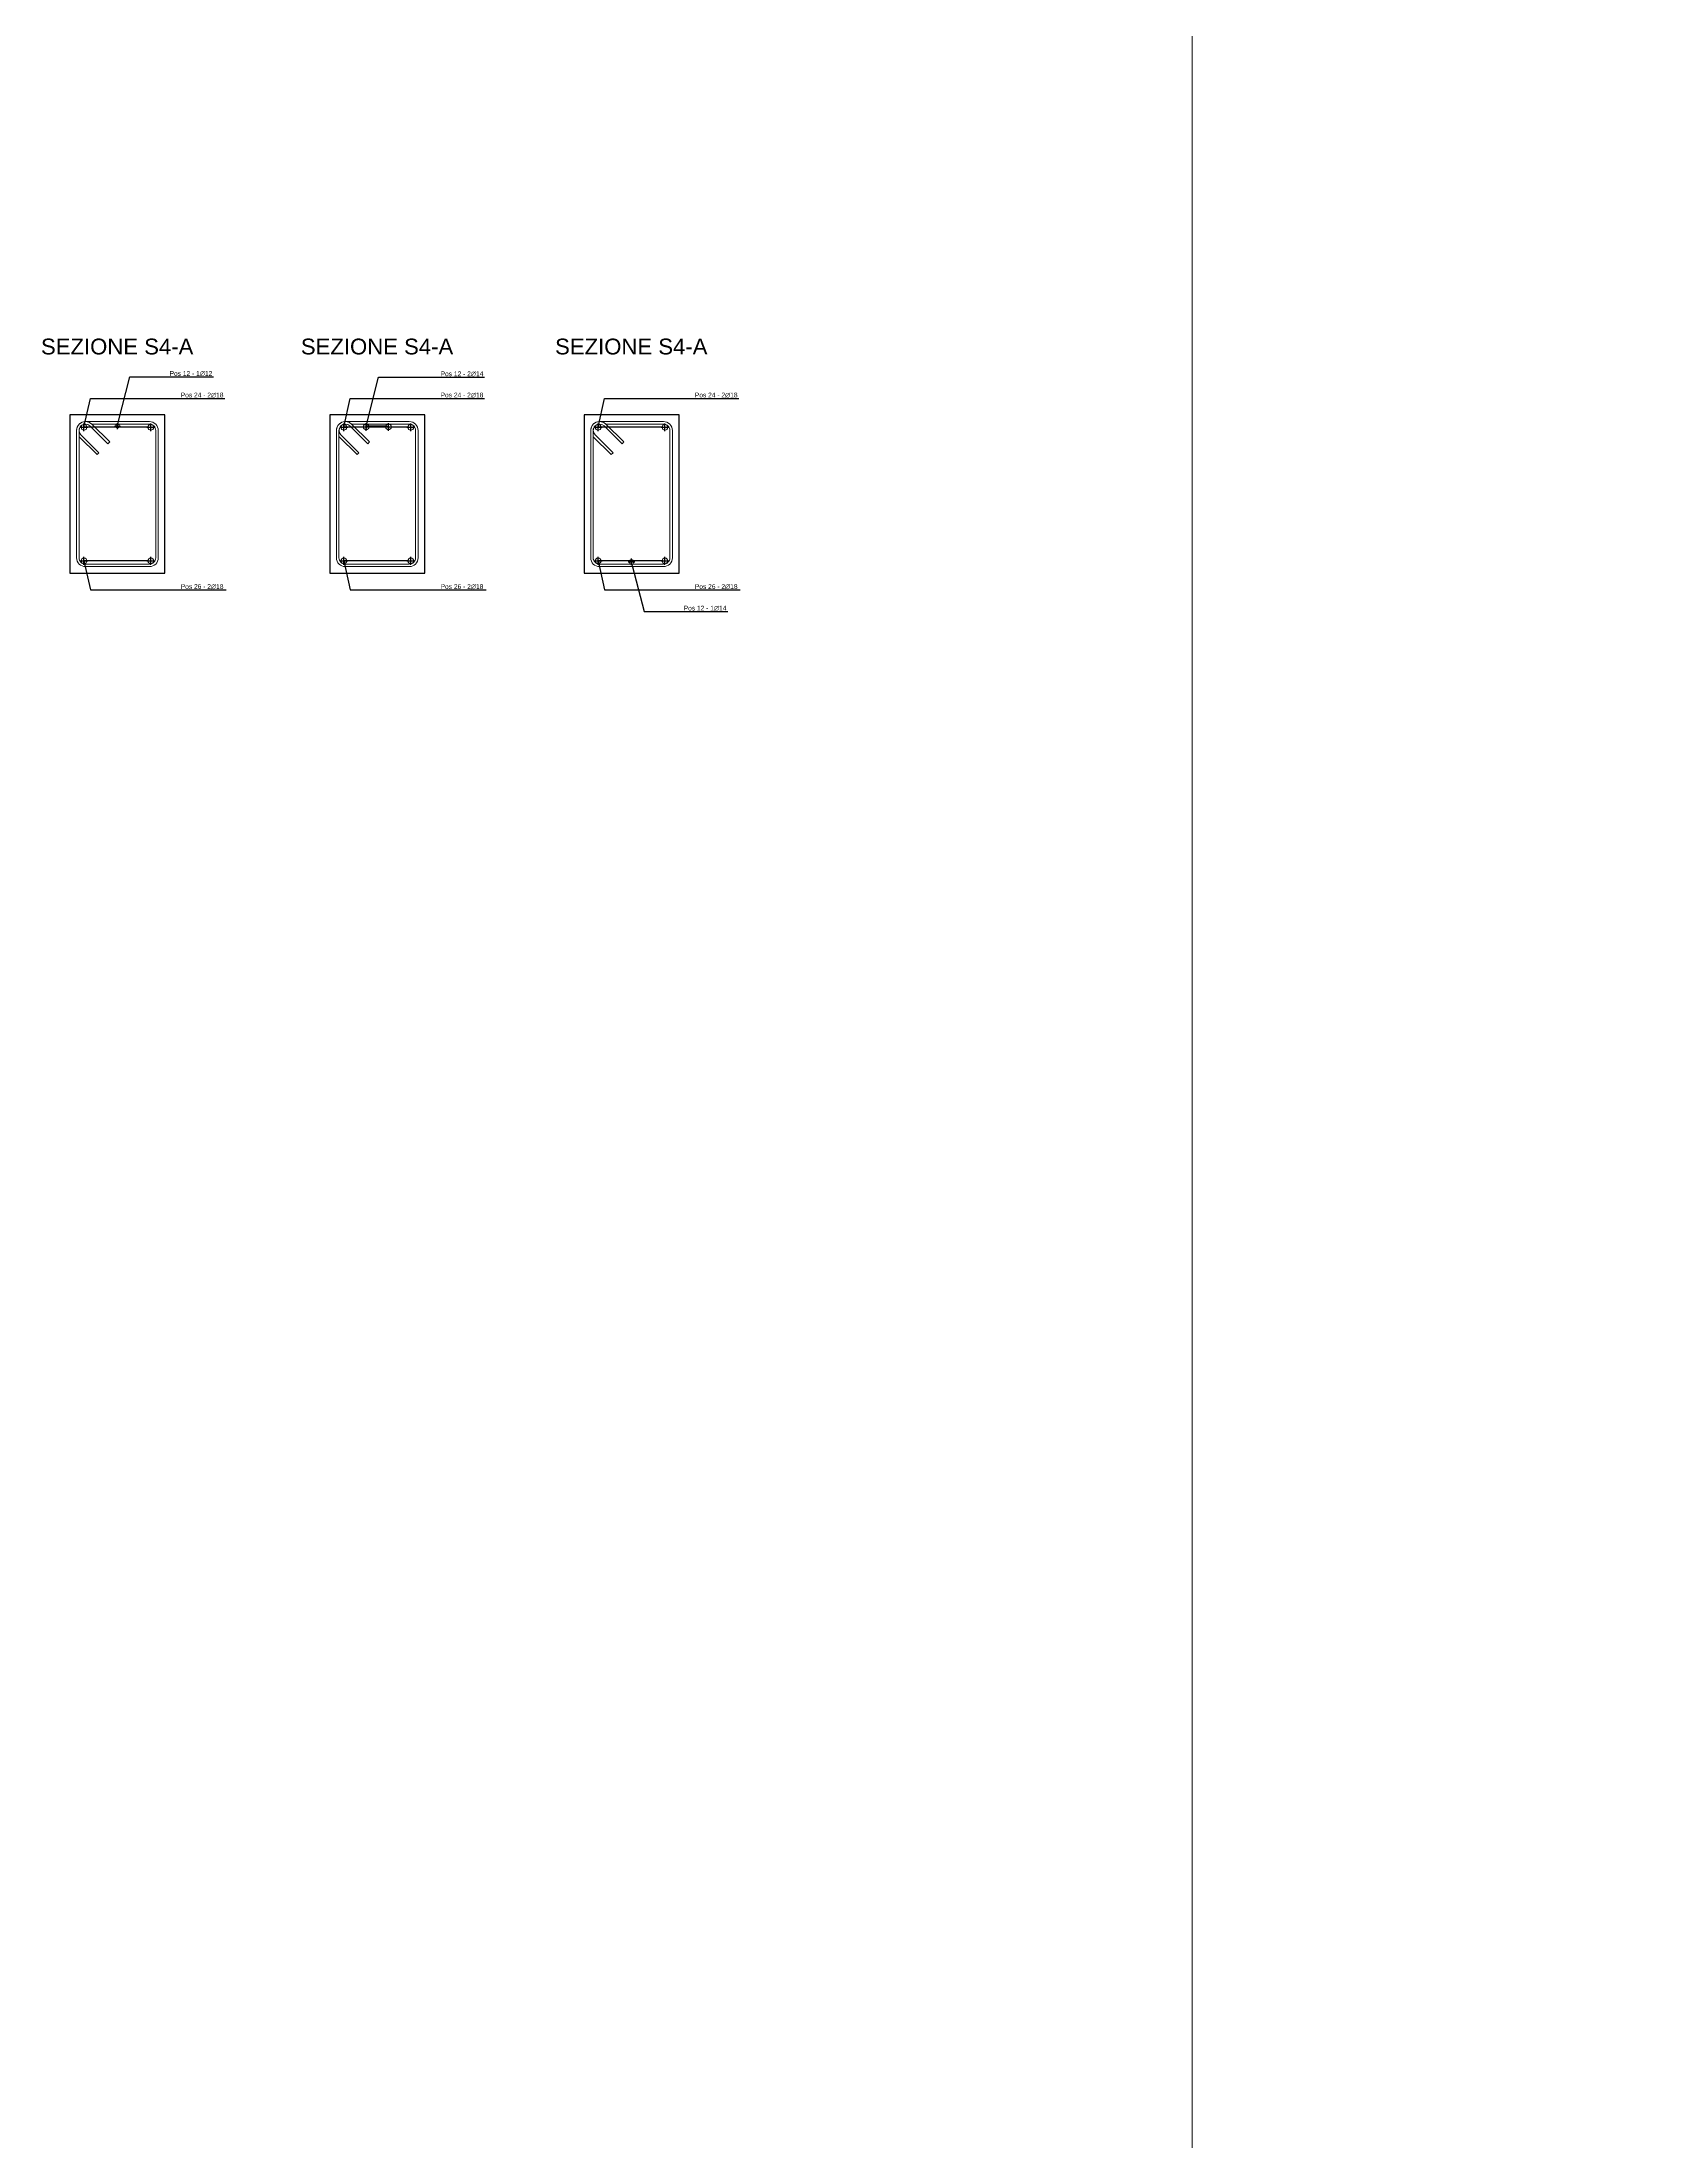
# Model space of a CAD drawing. Header units: millimetres. Extents: x -455371 to 117772, y -78417 to 116564.
# Drawn here: x -227190 to -222121, y -5186 to 1444 of the extents above; entities that cross this region are included whole.
import ezdxf
from ezdxf import colors
from ezdxf.entities.mleader import LeaderData, LeaderLine
from ezdxf.math import Vec2, Vec3

# ---------------------------------------------------------------- set-up
doc = ezdxf.new("R2010")
doc.units = ezdxf.units.MM
doc.linetypes.add('CENTER2', pattern=[28.575, 19.05, -3.175, 3.175, -3.175])
for name, color, linetype, lineweight in [('armature', 5, 'Continuous', 18), ('Cls', 7, 'Continuous', 25), ('quote', 5, 'Continuous', 15), ('Scritte', 7, 'Continuous', 15), ('staffe', 10, 'Continuous', 15)]:
    doc.layers.add(name, color=color, linetype=linetype, lineweight=lineweight)
doc.styles.get("Standard").update_dxf_attribs({"font": 'arial.ttf'})

# ---------------------------------------------------------------- blocks, each defined once
blk = doc.blocks.new('*U1047')
at = {"layer": 'Cls', "color": 0, "linetype": 'CENTER2', "transparency": 16777216}
for p, q in [((-12.5, 0), (-1.8, 0)), ((0, 1.8), (0, 12.5)), ((1.8, 0), (12.5, 0)), ((0, -12.5), (0, -1.8))]:
    blk.add_line(p, q, dxfattribs=at)
at = {"layer": 'Cls', "color": 0, "linetype": 'Continuous', "transparency": 16777216}
for p, q in [((-0.9, 0), (0.9, 0)), ((0, -0.9), (0, 0.9))]:
    blk.add_line(p, q, dxfattribs=at)
blk = doc.blocks.new('*U1048')
at = {"layer": 'Cls', "color": 0, "linetype": 'CENTER2', "transparency": 16777216}
for p, q in [((-12.5, 0), (-1.8, 0)), ((0, 1.8), (0, 12.5)), ((1.8, 0), (12.5, 0)), ((0, -12.5), (0, -1.8))]:
    blk.add_line(p, q, dxfattribs=at)
at = {"layer": 'Cls', "color": 0, "linetype": 'Continuous', "transparency": 16777216}
for p, q in [((-0.9, 0), (0.9, 0)), ((0, -0.9), (0, 0.9))]:
    blk.add_line(p, q, dxfattribs=at)
blk = doc.blocks.new('*U1049')
at = {"layer": 'Cls', "color": 0, "linetype": 'CENTER2', "transparency": 16777216}
for p, q in [((-12.5, 0), (-1.8, 0)), ((0, 1.8), (0, 12.5)), ((1.8, 0), (12.5, 0)), ((0, -12.5), (0, -1.8))]:
    blk.add_line(p, q, dxfattribs=at)
at = {"layer": 'Cls', "color": 0, "linetype": 'Continuous', "transparency": 16777216}
for p, q in [((-0.9, 0), (0.9, 0)), ((0, -0.9), (0, 0.9))]:
    blk.add_line(p, q, dxfattribs=at)
blk = doc.blocks.new('*U1050')
at = {"layer": 'Cls', "color": 0, "linetype": 'CENTER2', "transparency": 16777216}
for p, q in [((-12.5, 0), (-1.8, 0)), ((0, 1.8), (0, 12.5)), ((1.8, 0), (12.5, 0)), ((0, -12.5), (0, -1.8))]:
    blk.add_line(p, q, dxfattribs=at)
at = {"layer": 'Cls', "color": 0, "linetype": 'Continuous', "transparency": 16777216}
for p, q in [((-0.9, 0), (0.9, 0)), ((0, -0.9), (0, 0.9))]:
    blk.add_line(p, q, dxfattribs=at)
blk = doc.blocks.new('*U1051')
at = {"layer": 'Cls', "color": 0, "linetype": 'CENTER2', "transparency": 16777216}
for p, q in [((-12.5, 0), (-1.8, 0)), ((0, 1.8), (0, 12.5)), ((1.8, 0), (12.5, 0)), ((0, -12.5), (0, -1.8))]:
    blk.add_line(p, q, dxfattribs=at)
at = {"layer": 'Cls', "color": 0, "linetype": 'Continuous', "transparency": 16777216}
for p, q in [((-0.9, 0), (0.9, 0)), ((0, -0.9), (0, 0.9))]:
    blk.add_line(p, q, dxfattribs=at)
blk = doc.blocks.new('*U1052')
at = {"layer": 'Cls', "color": 0, "linetype": 'CENTER2', "transparency": 16777216}
for p, q in [((-12.5, 0), (-1.8, 0)), ((0, 1.8), (0, 12.5)), ((1.8, 0), (12.5, 0)), ((0, -12.5), (0, -1.8))]:
    blk.add_line(p, q, dxfattribs=at)
at = {"layer": 'Cls', "color": 0, "linetype": 'Continuous', "transparency": 16777216}
for p, q in [((-0.9, 0), (0.9, 0)), ((0, -0.9), (0, 0.9))]:
    blk.add_line(p, q, dxfattribs=at)
blk = doc.blocks.new('*U1053')
at = {"layer": 'Cls', "color": 0, "linetype": 'CENTER2', "transparency": 16777216}
for p, q in [((-12.5, 0), (-1.8, 0)), ((0, 1.8), (0, 12.5)), ((1.8, 0), (12.5, 0)), ((0, -12.5), (0, -1.8))]:
    blk.add_line(p, q, dxfattribs=at)
at = {"layer": 'Cls', "color": 0, "linetype": 'Continuous', "transparency": 16777216}
for p, q in [((-0.9, 0), (0.9, 0)), ((0, -0.9), (0, 0.9))]:
    blk.add_line(p, q, dxfattribs=at)
blk = doc.blocks.new('*U1054')
at = {"layer": 'Cls', "color": 0, "linetype": 'CENTER2', "transparency": 16777216}
for p, q in [((-12.5, 0), (-1.8, 0)), ((0, 1.8), (0, 12.5)), ((1.8, 0), (12.5, 0)), ((0, -12.5), (0, -1.8))]:
    blk.add_line(p, q, dxfattribs=at)
at = {"layer": 'Cls', "color": 0, "linetype": 'Continuous', "transparency": 16777216}
for p, q in [((-0.9, 0), (0.9, 0)), ((0, -0.9), (0, 0.9))]:
    blk.add_line(p, q, dxfattribs=at)
blk = doc.blocks.new('*U1055')
at = {"layer": 'Cls', "color": 0, "linetype": 'CENTER2', "transparency": 16777216}
for p, q in [((-12.5, 0), (-1.8, 0)), ((0, 1.8), (0, 12.5)), ((1.8, 0), (12.5, 0)), ((0, -12.5), (0, -1.8))]:
    blk.add_line(p, q, dxfattribs=at)
at = {"layer": 'Cls', "color": 0, "linetype": 'Continuous', "transparency": 16777216}
for p, q in [((-0.9, 0), (0.9, 0)), ((0, -0.9), (0, 0.9))]:
    blk.add_line(p, q, dxfattribs=at)
blk = doc.blocks.new('*U1056')
at = {"layer": 'Cls', "color": 0, "linetype": 'CENTER2', "transparency": 16777216}
for p, q in [((-12.5, 0), (-1.8, 0)), ((0, 1.8), (0, 12.5)), ((1.8, 0), (12.5, 0)), ((0, -12.5), (0, -1.8))]:
    blk.add_line(p, q, dxfattribs=at)
at = {"layer": 'Cls', "color": 0, "linetype": 'Continuous', "transparency": 16777216}
for p, q in [((-0.9, 0), (0.9, 0)), ((0, -0.9), (0, 0.9))]:
    blk.add_line(p, q, dxfattribs=at)
blk = doc.blocks.new('*U1057')
at = {"layer": 'Cls', "color": 0, "linetype": 'CENTER2', "transparency": 16777216}
for p, q in [((-12.5, 0), (-1.8, 0)), ((0, 1.8), (0, 12.5)), ((1.8, 0), (12.5, 0)), ((0, -12.5), (0, -1.8))]:
    blk.add_line(p, q, dxfattribs=at)
at = {"layer": 'Cls', "color": 0, "linetype": 'Continuous', "transparency": 16777216}
for p, q in [((-0.9, 0), (0.9, 0)), ((0, -0.9), (0, 0.9))]:
    blk.add_line(p, q, dxfattribs=at)
blk = doc.blocks.new('*U1058')
at = {"layer": 'Cls', "color": 0, "linetype": 'CENTER2', "transparency": 16777216}
for p, q in [((-12.5, 0), (-1.8, 0)), ((0, 1.8), (0, 12.5)), ((1.8, 0), (12.5, 0)), ((0, -12.5), (0, -1.8))]:
    blk.add_line(p, q, dxfattribs=at)
at = {"layer": 'Cls', "color": 0, "linetype": 'Continuous', "transparency": 16777216}
for p, q in [((-0.9, 0), (0.9, 0)), ((0, -0.9), (0, 0.9))]:
    blk.add_line(p, q, dxfattribs=at)
blk = doc.blocks.new('*U1059')
at = {"layer": 'Cls', "color": 0, "linetype": 'CENTER2', "transparency": 16777216}
for p, q in [((-9.5, 0), (-1.2, 0)), ((0, 1.2), (0, 9.5)), ((1.2, 0), (9.5, 0)), ((0, -9.5), (0, -1.2))]:
    blk.add_line(p, q, dxfattribs=at)
at = {"layer": 'Cls', "color": 0, "linetype": 'Continuous', "transparency": 16777216}
for p, q in [((-0.6, 0), (0.6, 0)), ((0, -0.6), (0, 0.6))]:
    blk.add_line(p, q, dxfattribs=at)
blk = doc.blocks.new('*U1090')
at = {"layer": 'Cls', "color": 0, "linetype": 'CENTER2', "transparency": 16777216}
for p, q in [((-12.5, 0), (-1.8, 0)), ((0, 1.8), (0, 12.5)), ((1.8, 0), (12.5, 0)), ((0, -12.5), (0, -1.8))]:
    blk.add_line(p, q, dxfattribs=at)
at = {"layer": 'Cls', "color": 0, "linetype": 'Continuous', "transparency": 16777216}
for p, q in [((-0.9, 0), (0.9, 0)), ((0, -0.9), (0, 0.9))]:
    blk.add_line(p, q, dxfattribs=at)
blk = doc.blocks.new('*U1091')
at = {"layer": 'Cls', "color": 0, "linetype": 'CENTER2', "transparency": 16777216}
for p, q in [((-12.5, 0), (-1.8, 0)), ((0, 1.8), (0, 12.5)), ((1.8, 0), (12.5, 0)), ((0, -12.5), (0, -1.8))]:
    blk.add_line(p, q, dxfattribs=at)
at = {"layer": 'Cls', "color": 0, "linetype": 'Continuous', "transparency": 16777216}
for p, q in [((-0.9, 0), (0.9, 0)), ((0, -0.9), (0, 0.9))]:
    blk.add_line(p, q, dxfattribs=at)
blk = doc.blocks.new('*U1092')
at = {"layer": 'Cls', "color": 0, "linetype": 'CENTER2', "transparency": 16777216}
for p, q in [((-10.5, 0), (-1.4, 0)), ((0, 1.4), (0, 10.5)), ((1.4, 0), (10.5, 0)), ((0, -10.5), (0, -1.4))]:
    blk.add_line(p, q, dxfattribs=at)
at = {"layer": 'Cls', "color": 0, "linetype": 'Continuous', "transparency": 16777216}
for p, q in [((-0.7, 0), (0.7, 0)), ((0, -0.7), (0, 0.7))]:
    blk.add_line(p, q, dxfattribs=at)

msp = doc.modelspace()

# ---------------------------------------------------------------- linework, layer by layer
at = {"layer": 'armature'}
for centre, radius in [((-227057.7, 227.8), 9), ((-226952.1, 231.9), 6), ((-226846.4, 227.8), 9), ((-226236.9, 227.8), 9), ((-226166.5, 228.9), 9), ((-226096.1, 228.9), 9), ((-226025.6, 227.8), 9), ((-225434, 227.8), 9), ((-225222.7, 227.8), 9), ((-227057.7, -194.1), 9), ((-226846.4, -194.1), 9), ((-226236.9, -194.1), 9), ((-226025.6, -194.1), 9), ((-225434, -194.1), 9), ((-225328.4, -197.1), 7), ((-225222.7, -194.1), 9)]:
    msp.add_circle(centre, radius, dxfattribs=at)
at = {"layer": 'Cls'}
for points in [[(-227102.1, 266.9), (-227102.1, -233.1), (-226802.1, -233.1), (-226802.1, 266.9), (-227102.1, 266.9)], [(-226281.3, 266.9), (-226281.3, -233.1), (-225981.3, -233.1), (-225981.3, 266.9), (-226281.3, 266.9)], [(-225478.4, 266.9), (-225478.4, -233.1), (-225178.4, -233.1), (-225178.4, 266.9), (-225478.4, 266.9)]]:
    msp.add_lwpolyline(points, dxfattribs=at)
for p in [(-226952.3, 225.3), (-226166.3, 225.3), (-226096.3, 225.3), (-225328.6, -191.5)]:
    msp.add_point(p, dxfattribs=at)
at = {"layer": 'quote'}
msp.add_lwpolyline([(-223558, 8122.8), (-202853.5, 8122.8), (-202853.5, -19325.7), (-223558, -19325.7)], close=True, dxfattribs=at)
at = {"layer": 'staffe'}
for points in [[(-227081.1, 217.9), (-227081.1, -184.1, 0.414214), (-227053.1, -212.1), (-226851.1, -212.1, 0.414214), (-226823.1, -184.1), (-226823.1, 217.9, 0.414214), (-226851.1, 245.9), (-227053.1, 245.9, 0.414214)], [(-226260.3, 217.9), (-226260.3, -184.1, 0.414214), (-226232.3, -212.1), (-226030.3, -212.1, 0.414214), (-226002.3, -184.1), (-226002.3, 217.9, 0.414214), (-226030.3, 245.9), (-226232.3, 245.9, 0.414214)], [(-225457.4, 217.9), (-225457.4, -184.1, 0.414214), (-225429.4, -212.1), (-225227.4, -212.1, 0.414214), (-225199.4, -184.1), (-225199.4, 217.9, 0.414214), (-225227.4, 245.9), (-225429.4, 245.9, 0.414214)]]:
    msp.add_lwpolyline(points, format="xyb", close=True, dxfattribs=at)
for points in [[(-227072.8, 198), (-227015.9, 141.9), (-227010.3, 147.5), (-227067.2, 203.7, -1), (-227038.9, 232), (-226981.9, 175.8), (-226976.3, 181.5), (-227033.3, 237.7, 0.668179), (-227081.1, 217.9)], [(-227053.1, 237.9), (-227053.1, 237.9, 0.414214), (-227073.1, 217.9), (-227073.1, -184.1, 0.414214), (-227053.1, -204.1), (-226851.1, -204.1, 0.414214), (-226831.1, -184.1), (-226831.1, 217.9, 0.414214), (-226851.1, 237.9), (-227033.5, 237.9)], [(-226252, 198), (-226195.1, 141.9), (-226189.5, 147.5), (-226246.4, 203.7, -1), (-226218.1, 232), (-226161.1, 175.8), (-226155.5, 181.5), (-226212.5, 237.7, 0.668179), (-226260.3, 217.9)], [(-226232.3, 237.9), (-226232.3, 237.9, 0.414214), (-226252.3, 217.9), (-226252.3, -184.1, 0.414214), (-226232.3, -204.1), (-226030.3, -204.1, 0.414214), (-226010.3, -184.1), (-226010.3, 217.9, 0.414214), (-226030.3, 237.9), (-226212.7, 237.9)], [(-225449.1, 198), (-225392.2, 141.9), (-225386.5, 147.5), (-225443.5, 203.7, -1), (-225415.2, 232), (-225358.2, 175.8), (-225352.6, 181.5), (-225409.6, 237.7, 0.668179), (-225457.4, 217.9)], [(-225429.4, 237.9), (-225429.4, 237.9, 0.414214), (-225449.4, 217.9), (-225449.4, -184.1, 0.414214), (-225429.4, -204.1), (-225227.4, -204.1, 0.414214), (-225207.4, -184.1), (-225207.4, 217.9, 0.414214), (-225227.4, 237.9), (-225409.8, 237.9)]]:
    msp.add_lwpolyline(points, format="xyb", dxfattribs=at)
for centre in [(-227053.1, 217.9), (-226232.3, 217.9), (-225429.4, 217.9)]:
    msp.add_arc(centre, 28, 224.41531, 225, dxfattribs=at)

# ---------------------------------------------------------------- block references
at = {"layer": 'Cls', "linetype": 'CENTER2'}
for name, p in [('*U1048', (-227057.7, 227.8)), ('*U1059', (-226952.1, 231.9)), ('*U1047', (-226846.4, 227.8)), ('*U1052', (-226236.9, 227.8)), ('*U1091', (-226166.5, 228.9)), ('*U1090', (-226096.1, 228.9)), ('*U1051', (-226025.6, 227.8)), ('*U1056', (-225434, 227.8)), ('*U1055', (-225222.7, 227.8)), ('*U1050', (-227057.7, -194.1)), ('*U1049', (-226846.4, -194.1)), ('*U1054', (-226236.9, -194.1)), ('*U1053', (-226025.6, -194.1)), ('*U1058', (-225434, -194.1)), ('*U1092', (-225328.4, -197.1)), ('*U1057', (-225222.7, -194.1))]:
    msp.add_blockref(name, p, dxfattribs=at)

# ---------------------------------------------------------------- texts
at = {"layer": 'Scritte', "char_height": 50, "attachment_point": 1}
for insert in [(-227193.5, 507.9), (-226372.7, 507.9), (-225569.8, 507.9)]:
    msp.add_mtext_dynamic_manual_height_columns('SEZIONE S4-A', width=534.165, gutter_width=12.5, heights=[0], dxfattribs=dict(at, insert=insert))

# ---------------------------------------------------------------- leaders
at = {"layer": 'quote'}
ml = msp.add_multileader_mtext('Standard', dxfattribs=at)
ml.set_content('Pos 12 - 1∅12 ', color=256)
ml.set_leader_properties()
ml.build(insert=Vec2(0, 0))
ml.multileader.update_dxf_attribs({"text_left_attachment_type": 6, "text_right_attachment_type": 6, "dogleg_length": 20, "arrow_head_size": 10})
ctx = ml.context
ctx.base_point, ctx.char_height, ctx.arrow_head_size, ctx.landing_gap_size, ctx.plane_origin = Vec3(-226837.3, 387.3), 15, 10, 50, Vec3(-226952.1, 232.9)
ctx.left_attachment, ctx.right_attachment = 6, 6
notes = []
notes.append((ctx, [(0, (1, 1, 0), (-226912.5, 387.3), (1, 0), 75.2, [(0, [(-226952.1, 232.9)], 0, [])])]))
ctx.mtext.insert, ctx.mtext.flow_direction = Vec3(-226787.3, 405.3), 5
ml = msp.add_multileader_mtext('Standard', dxfattribs=at)
ml.set_content('Pos 12 - 2∅14 ', color=256)
ml.set_leader_properties()
ml.build(insert=Vec2(0, 0))
ml.multileader.update_dxf_attribs({"text_left_attachment_type": 6, "text_right_attachment_type": 6, "dogleg_length": 20, "arrow_head_size": 10})
ctx = ml.context
ctx.base_point, ctx.char_height, ctx.arrow_head_size, ctx.landing_gap_size, ctx.plane_origin = Vec3(-225981.3, 386.3), 15, 10, 50, Vec3(-226096.1, 231.9)
ctx.left_attachment, ctx.right_attachment = 6, 6
notes.append((ctx, [(0, (1, 1, 0), (-226056.5, 386.3), (1, 0), 75.2, [(1, [(-226096.1, 231.9), (-226166.5, 231.9), (-226127.2, 386.3)], 0, [])])]))
ctx.mtext.insert, ctx.mtext.flow_direction = Vec3(-225931.3, 404.3), 5
ml = msp.add_multileader_mtext('Standard', dxfattribs=at)
ml.set_content('Pos 24 - 2∅18 ', color=256)
ml.set_leader_properties()
ml.build(insert=Vec2(0, 0))
ml.multileader.update_dxf_attribs({"text_left_attachment_type": 6, "text_right_attachment_type": 6, "dogleg_length": 20, "arrow_head_size": 10})
ctx = ml.context
ctx.base_point, ctx.char_height, ctx.arrow_head_size, ctx.landing_gap_size, ctx.plane_origin = Vec3(-226802.1, 319.3), 15, 10, 50, Vec3(-226845.8, 230.2)
ctx.left_attachment, ctx.right_attachment = 6, 6
notes.append((ctx, [(0, (1, 1, 0), (-226822.4, 319.3), (1, 0), 20.3, [(1, [(-226846.4, 227.8), (-227057.7, 227.8), (-227037.4, 319.3)], 0, [])])]))
ctx.mtext.insert, ctx.mtext.flow_direction = Vec3(-226752.1, 337.3), 5
ml = msp.add_multileader_mtext('Standard', dxfattribs=at)
ml.set_content('Pos 24 - 2∅18 ', color=256)
ml.set_leader_properties()
ml.build(insert=Vec2(0, 0))
ml.multileader.update_dxf_attribs({"text_left_attachment_type": 6, "text_right_attachment_type": 6, "dogleg_length": 20, "arrow_head_size": 10})
ctx = ml.context
ctx.base_point, ctx.char_height, ctx.arrow_head_size, ctx.landing_gap_size, ctx.plane_origin = Vec3(-225981.3, 319.3), 15, 10, 50, Vec3(-226025, 230.2)
ctx.left_attachment, ctx.right_attachment = 6, 6
notes.append((ctx, [(0, (1, 1, 0), (-226001.6, 319.3), (1, 0), 20.3, [(1, [(-226025.6, 227.8), (-226236.9, 227.8), (-226216.6, 319.3)], 0, [])])]))
ctx.mtext.insert, ctx.mtext.flow_direction = Vec3(-225931.3, 337.3), 5
ml = msp.add_multileader_mtext('Standard', dxfattribs=at)
ml.set_content('Pos 24 - 2∅18 ', color=256)
ml.set_leader_properties()
ml.build(insert=Vec2(0, 0))
ml.multileader.update_dxf_attribs({"text_left_attachment_type": 6, "text_right_attachment_type": 6, "dogleg_length": 20, "arrow_head_size": 10})
ctx = ml.context
ctx.base_point, ctx.char_height, ctx.arrow_head_size, ctx.landing_gap_size, ctx.plane_origin = Vec3(-225178.4, 319.3), 15, 10, 50, Vec3(-225222.1, 230.2)
ctx.left_attachment, ctx.right_attachment = 6, 6
notes.append((ctx, [(0, (1, 1, 0), (-225198.7, 319.3), (1, 0), 20.3, [(1, [(-225222.7, 227.8), (-225434, 227.8), (-225413.7, 319.3)], 0, [])])]))
ctx.mtext.insert, ctx.mtext.flow_direction = Vec3(-225128.4, 337.3), 5
ml = msp.add_multileader_mtext('Standard', dxfattribs=at)
ml.set_content('Pos 26 - 2∅18  ', color=256)
ml.set_leader_properties()
ml.build(insert=Vec2(0, 0))
ml.multileader.update_dxf_attribs({"text_left_attachment_type": 6, "text_right_attachment_type": 6, "dogleg_length": 20, "arrow_head_size": 10})
ctx = ml.context
ctx.base_point, ctx.char_height, ctx.arrow_head_size, ctx.landing_gap_size, ctx.plane_origin = Vec3(-226802.1, -285.5), 15, 10, 50, Vec3(-226845.8, -196.4)
ctx.left_attachment, ctx.right_attachment = 6, 6
notes.append((ctx, [(0, (1, 1, 0), (-226822.4, -285.5), (1, 0), 20.3, [(1, [(-226846.4, -194.1), (-227057.7, -194.1), (-227037.4, -285.5)], 0, [])])]))
ctx.mtext.insert, ctx.mtext.flow_direction = Vec3(-226752.1, -267.5), 5
ml = msp.add_multileader_mtext('Standard', dxfattribs=at)
ml.set_content('Pos 26 - 2∅18  ', color=256)
ml.set_leader_properties()
ml.build(insert=Vec2(0, 0))
ml.multileader.update_dxf_attribs({"text_left_attachment_type": 6, "text_right_attachment_type": 6, "dogleg_length": 20, "arrow_head_size": 10})
ctx = ml.context
ctx.base_point, ctx.char_height, ctx.arrow_head_size, ctx.landing_gap_size, ctx.plane_origin = Vec3(-225981.3, -285.5), 15, 10, 50, Vec3(-226025, -196.4)
ctx.left_attachment, ctx.right_attachment = 6, 6
notes.append((ctx, [(0, (1, 1, 0), (-226001.6, -285.5), (1, 0), 20.3, [(1, [(-226025.6, -194.1), (-226236.9, -194.1), (-226216.6, -285.5)], 0, [])])]))
ctx.mtext.insert, ctx.mtext.flow_direction = Vec3(-225931.3, -267.5), 5
ml = msp.add_multileader_mtext('Standard', dxfattribs=at)
ml.set_content('Pos 26 - 2∅18  ', color=256)
ml.set_leader_properties()
ml.build(insert=Vec2(0, 0))
ml.multileader.update_dxf_attribs({"text_left_attachment_type": 6, "text_right_attachment_type": 6, "dogleg_length": 20, "arrow_head_size": 10})
ctx = ml.context
ctx.base_point, ctx.char_height, ctx.arrow_head_size, ctx.landing_gap_size, ctx.plane_origin = Vec3(-225178.4, -285.5), 15, 10, 50, Vec3(-225222.1, -196.4)
ctx.left_attachment, ctx.right_attachment = 6, 6
notes.append((ctx, [(0, (1, 1, 0), (-225198.7, -285.5), (1, 0), 20.3, [(1, [(-225222.7, -194.1), (-225434, -194.1), (-225413.7, -285.5)], 0, [])])]))
ctx.mtext.insert, ctx.mtext.flow_direction = Vec3(-225128.4, -267.5), 5
ml = msp.add_multileader_mtext('Standard', dxfattribs=at)
ml.set_content('Pos 12 - 1∅14 ', color=256)
ml.set_leader_properties()
ml.build(insert=Vec2(0, 0))
ml.multileader.update_dxf_attribs({"text_left_attachment_type": 6, "text_right_attachment_type": 6, "dogleg_length": 20, "arrow_head_size": 10})
ctx = ml.context
ctx.base_point, ctx.char_height, ctx.arrow_head_size, ctx.landing_gap_size, ctx.plane_origin = Vec3(-225213.6, -353.6), 15, 10, 50, Vec3(-225328.4, -199.1)
ctx.left_attachment, ctx.right_attachment = 6, 6
notes.append((ctx, [(0, (1, 1, 0), (-225288.8, -353.6), (1, 0), 75.2, [(0, [(-225328.4, -199.1)], 0, [])])]))
ctx.mtext.insert, ctx.mtext.flow_direction = Vec3(-225163.6, -335.6), 5
for ctx, leaders in notes:
    for number, flags, end, landing, length, lines in leaders:
        leader = LeaderData()
        leader.index, (leader.has_last_leader_line, leader.has_dogleg_vector, leader.attachment_direction) = number, flags
        leader.last_leader_point, leader.dogleg_vector, leader.dogleg_length = Vec3(end), Vec3(landing), length
        for number, points, colour, breaks in lines:
            line = LeaderLine()
            line.index, line.vertices, line.color, line.breaks = number, Vec3.list(points), colors.encode_raw_color(colour), breaks
            leader.lines.append(line)
        ctx.leaders.append(leader)

doc.saveas('drawing.dxf')
